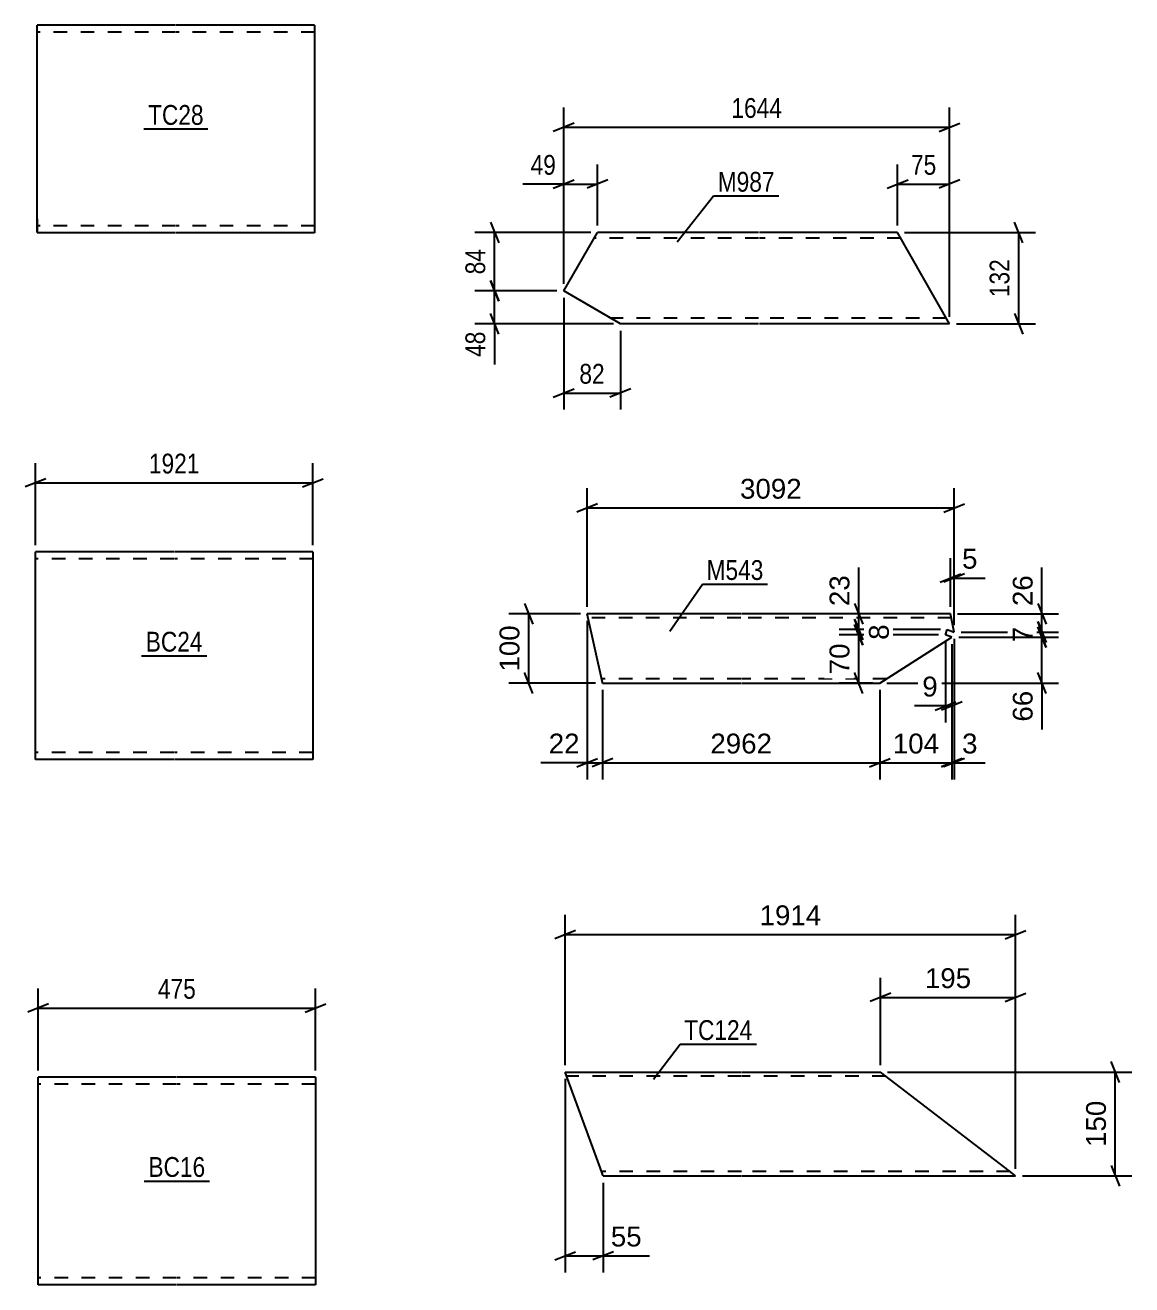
# Model space of a CAD drawing. Header units: millimetres. Extents: x 0 to 841, y 0 to 594.
# Drawn here: x 377.9 to 537.9, y 207.8 to 389.9 of the extents above; entities that cross this region are included whole.
import ezdxf

# ---------------------------------------------------------------- set-up
doc = ezdxf.new("R2010")
doc.units = ezdxf.units.MM
doc.linetypes.add('DXK_LINE_DOT2', pattern=[3.9198, 1.9599, -1.9599])
doc.styles.add('Arial', font='ARIAL.TTF', dxfattribs={"height": 0.2})
doc.styles.add('Arial Narrow', font='ARIALN.TTF', dxfattribs={"height": 0.2})

# ---------------------------------------------------------------- blocks, each defined once
blk = doc.blocks.new('Part-284934870-1654 - 1653')
at = {"color": 2, "linetype": 'Continuous'}
for p, q in [((399.62, 389.86), (379.62, 389.86)), ((379.62, 361.86), (379.62, 389.86)), ((419.72, 389.86), (399.72, 389.86)), ((419.72, 389.86), (419.72, 389.71)), ((419.72, 389.71), (419.72, 359.86)), ((379.62, 361.86), (379.62, 359.86)), ((399.62, 359.86), (379.62, 359.86)), ((419.72, 359.86), (399.72, 359.86))]:
    blk.add_line(p, q, dxfattribs=at)
at = {"color": 7, "linetype": 'DXK_LINE_DOT2'}
for p, q in [((399.62, 388.86), (379.62, 388.86)), ((419.72, 388.86), (399.72, 388.86)), ((379.62, 360.01), (379.62, 361.86)), ((379.62, 360.86), (379.62, 360.94)), ((399.62, 360.86), (379.62, 360.86)), ((419.72, 360.86), (399.72, 360.86)), ((419.72, 360.86), (419.72, 360.94))]:
    blk.add_line(p, q, dxfattribs=at)
blk = doc.blocks.new('Part-284934870-1670 - 1669')
at = {"color": 2, "linetype": 'Continuous'}
for p, q in [((399.76, 237.78), (379.76, 237.78)), ((379.76, 209.78), (379.76, 237.78)), ((419.86, 237.78), (399.86, 237.78)), ((419.86, 237.78), (419.86, 237.63)), ((419.86, 237.63), (419.86, 207.78)), ((379.76, 207.78), (379.76, 209.78)), ((399.76, 207.78), (379.76, 207.78)), ((419.86, 207.78), (399.86, 207.78))]:
    blk.add_line(p, q, dxfattribs=at)
at = {"color": 7, "linetype": 'DXK_LINE_DOT2'}
for p, q in [((399.76, 236.78), (379.76, 236.78)), ((419.86, 236.78), (399.86, 236.78)), ((379.76, 207.93), (379.76, 209.78)), ((379.76, 208.78), (379.76, 208.86)), ((399.76, 208.78), (379.76, 208.78)), ((419.86, 208.78), (399.86, 208.78)), ((419.86, 208.78), (419.86, 208.86))]:
    blk.add_line(p, q, dxfattribs=at)
blk = doc.blocks.new('Part-284934870-1687 - 1686')
at = {"color": 2, "linetype": 'Continuous'}
for p, q in [((455.74, 351.46), (460.64, 359.89)), ((483.93, 359.89), (460.64, 359.89)), ((504.03, 359.89), (484.03, 359.89)), ((511.54, 346.69), (504.03, 359.89)), ((463.93, 346.69), (455.74, 351.46)), ((483.93, 346.69), (463.93, 346.69)), ((511.54, 346.69), (484.03, 346.69))]:
    blk.add_line(p, q, dxfattribs=at)
at = {"color": 7, "linetype": 'DXK_LINE_DOT2'}
for p, q in [((483.93, 359.09), (460.18, 359.09)), ((504.49, 359.09), (484.03, 359.09)), ((463.93, 346.69), (462.15, 347.73)), ((483.93, 347.49), (462.56, 347.49)), ((511.09, 347.49), (484.03, 347.49)), ((511.09, 347.49), (511.05, 347.55))]:
    blk.add_line(p, q, dxfattribs=at)
blk = doc.blocks.new('Part-284934870-2037 - 2036')
at = {"color": 2, "linetype": 'Continuous'}
for p, q in [((399.37, 313.71), (379.37, 313.71)), ((379.37, 285.71), (379.37, 313.71)), ((419.48, 313.71), (399.47, 313.71)), ((419.48, 313.56), (419.47, 283.71)), ((419.48, 313.71), (419.48, 313.56)), ((379.37, 283.71), (379.37, 285.71)), ((399.37, 283.71), (379.37, 283.71)), ((419.47, 283.71), (399.47, 283.71))]:
    blk.add_line(p, q, dxfattribs=at)
at = {"color": 7, "linetype": 'DXK_LINE_DOT2'}
for p, q in [((399.37, 312.71), (379.37, 312.71)), ((419.48, 312.71), (399.47, 312.71)), ((379.37, 283.86), (379.37, 285.71)), ((379.37, 284.71), (379.37, 284.79)), ((399.37, 284.71), (379.37, 284.71)), ((419.47, 284.71), (399.47, 284.71)), ((419.47, 284.71), (419.47, 284.79))]:
    blk.add_line(p, q, dxfattribs=at)
blk = doc.blocks.new('Part-284934870-12729 - 12728')
at = {"color": 2, "linetype": 'Continuous'}
for p, q in [((461, 224.74), (455.96, 238.54)), ((455.96, 238.54), (481.44, 238.54)), ((481.54, 238.54), (501.54, 238.54)), ((519.51, 224.74), (501.54, 238.54)), ((461.31, 223.9), (461, 224.74)), ((521.07, 223.54), (519.51, 224.74)), ((461.4, 223.64), (461.31, 223.9)), ((461.44, 223.54), (461.4, 223.64)), ((461.44, 223.54), (481.44, 223.54)), ((481.54, 223.54), (521.07, 223.54))]:
    blk.add_line(p, q, dxfattribs=at)
at = {"color": 7, "linetype": 'DXK_LINE_DOT2'}
for p, q in [((481.44, 237.94), (456.18, 237.94)), ((502.32, 237.94), (481.54, 237.94)), ((481.44, 224.14), (461.22, 224.14)), ((520.29, 224.14), (481.54, 224.14)), ((461.44, 223.54), (461.31, 223.9)), ((521.07, 223.54), (520.61, 223.9))]:
    blk.add_line(p, q, dxfattribs=at)
blk = doc.blocks.new('Part-284934870-12794 - 12793')
at = {"color": 2, "linetype": 'Continuous'}
for p, q in [((481.35, 304.77), (459.15, 304.77)), ((461.33, 294.86), (459.15, 304.77)), ((511.68, 304.77), (481.45, 304.77)), ((512.21, 302.14), (511.68, 304.77)), ((510.93, 301.74), (511.2, 302.5)), ((511.2, 302.5), (512.21, 302.14)), ((501.45, 294.77), (511.88, 301.41)), ((511.88, 301.41), (510.93, 301.74)), ((461.35, 294.77), (461.33, 294.86)), ((461.35, 294.77), (481.35, 294.77)), ((481.45, 294.77), (501.45, 294.77))]:
    blk.add_line(p, q, dxfattribs=at)
at = {"color": 7, "linetype": 'DXK_LINE_DOT2'}
for p, q in [((481.35, 304.17), (459.28, 304.17)), ((511.8, 304.17), (481.45, 304.17)), ((481.35, 295.37), (461.22, 295.37)), ((461.27, 295.12), (461.35, 294.77)), ((502.39, 295.37), (481.45, 295.37))]:
    blk.add_line(p, q, dxfattribs=at)
blk = doc.blocks.new('StraightDimension-284934870-2343 - 1669')
at = {"color": 7, "linetype": 'Continuous'}
for p, q in [((379.76, 238.78), (379.76, 250.63)), ((419.86, 238.78), (419.86, 250.63)), ((381.26, 248.38), (378.26, 247.18)), ((379.76, 247.78), (419.86, 247.78)), ((418.36, 247.18), (421.36, 248.38))]:
    blk.add_line(p, q, dxfattribs=at)
at = {"color": 0}
blk.add_wipeout([(403.15, 248.53), (403.15, 252.73), (396.47, 252.73), (396.47, 248.53)], dxfattribs=at)
at = {"color": 3, "style": 'Arial Narrow'}
blk.add_text('475', height=2.863, dxfattribs=at).set_placement((397.07, 249.13))
blk = doc.blocks.new('StraightDimension-284934870-2371 - 1686')
at = {"color": 7, "linetype": 'Continuous'}
for p, q in [((522.14, 358.39), (520.94, 361.39)), ((505.03, 359.89), (523.94, 359.89)), ((521.54, 346.69), (521.54, 359.89)), ((520.94, 348.19), (522.14, 345.19)), ((512.54, 346.69), (523.94, 346.69))]:
    blk.add_line(p, q, dxfattribs=at)
at = {"color": 0}
blk.add_wipeout([(520.79, 356.64), (516.59, 356.64), (516.59, 349.95), (520.79, 349.95)], dxfattribs=at)
at = {"color": 3, "style": 'Arial Narrow'}
blk.add_text('132', height=2.863, rotation=90.0002, dxfattribs=at).set_placement((520.19, 350.55))
blk = doc.blocks.new('StraightDimension-284934870-2363 - 1686')
at = {"color": 7, "linetype": 'Continuous'}
for p, q in [((445.14, 361.39), (446.34, 358.39)), ((459.64, 359.89), (442.89, 359.89)), ((445.74, 351.46), (445.74, 359.89)), ((454.74, 351.46), (442.89, 351.46)), ((446.34, 349.96), (445.14, 352.96))]:
    blk.add_line(p, q, dxfattribs=at)
at = {"color": 0}
blk.add_wipeout([(444.99, 358.1), (440.79, 358.1), (440.79, 353.25), (444.99, 353.25)], dxfattribs=at)
at = {"color": 3, "style": 'Arial Narrow'}
blk.add_text('84', height=2.863, rotation=90.0002, dxfattribs=at).set_placement((444.39, 353.85))
blk = doc.blocks.new('StraightDimension-284934870-2355 - 1686')
at = {"color": 7, "linetype": 'Continuous'}
for p, q in [((455.74, 352.46), (455.74, 369.74)), ((460.64, 360.89), (460.64, 369.74)), ((454.24, 366.29), (457.24, 367.49)), ((455.74, 366.89), (460.64, 366.89)), ((462.14, 367.49), (459.14, 366.29))]:
    blk.add_line(p, q, dxfattribs=at)
at = {"color": 0}
blk.add_wipeout([(455.21, 367.64), (455.21, 371.84), (450.36, 371.84), (450.36, 367.64)], dxfattribs=at)
at = {"color": 7, "linetype": 'Continuous'}
blk.add_line((455.74, 366.89), (449.83, 366.89), dxfattribs=at)
blk.add_line((455.74, 366.89), (449.83, 366.89), dxfattribs=at)
at = {"color": 3, "style": 'Arial Narrow'}
blk.add_text('49', height=2.863, dxfattribs=at).set_placement((450.96, 368.24))
blk = doc.blocks.new('StraightDimension-284934870-2359 - 1686')
at = {"color": 7, "linetype": 'Continuous'}
for p, q in [((455.74, 350.46), (455.74, 334.29)), ((463.93, 345.69), (463.93, 334.29)), ((454.24, 336.09), (457.24, 337.29)), ((465.43, 337.29), (462.43, 336.09)), ((455.74, 336.69), (463.93, 336.69))]:
    blk.add_line(p, q, dxfattribs=at)
at = {"color": 0}
blk.add_wipeout([(462.26, 337.44), (462.26, 341.64), (457.41, 341.64), (457.41, 337.44)], dxfattribs=at)
at = {"color": 3, "style": 'Arial Narrow'}
blk.add_text('82', height=2.863, dxfattribs=at).set_placement((458.01, 338.04))
blk = doc.blocks.new('StraightDimension-284934870-2351 - 1686')
at = {"color": 7, "linetype": 'Continuous'}
for p, q in [((504.03, 360.89), (504.03, 369.74)), ((511.54, 347.69), (511.54, 369.74)), ((502.53, 366.29), (505.53, 367.49)), ((504.03, 366.89), (511.54, 366.89)), ((513.04, 367.49), (510.04, 366.29))]:
    blk.add_line(p, q, dxfattribs=at)
at = {"color": 0}
blk.add_wipeout([(510.22, 367.64), (510.22, 371.84), (505.36, 371.84), (505.36, 367.64)], dxfattribs=at)
at = {"color": 3, "style": 'Arial Narrow'}
blk.add_text('75', height=2.863, dxfattribs=at).set_placement((505.96, 368.24))
blk = doc.blocks.new('StraightDimension-284934870-2364 - 1686')
at = {"color": 7, "linetype": 'Continuous'}
for p, q in [((454.74, 351.46), (442.89, 351.46)), ((445.14, 352.96), (446.34, 349.96)), ((445.74, 346.69), (445.74, 351.46)), ((446.34, 345.19), (445.14, 348.19)), ((462.93, 346.69), (442.89, 346.69))]:
    blk.add_line(p, q, dxfattribs=at)
at = {"color": 0}
blk.add_wipeout([(444.99, 346.17), (440.79, 346.17), (440.79, 341.31), (444.99, 341.31)], dxfattribs=at)
at = {"color": 7, "linetype": 'Continuous'}
blk.add_line((445.74, 346.69), (445.74, 340.79), dxfattribs=at)
blk.add_line((445.74, 346.69), (445.74, 340.79), dxfattribs=at)
at = {"color": 3, "style": 'Arial Narrow'}
blk.add_text('48', height=2.863, rotation=90.0002, dxfattribs=at).set_placement((444.39, 341.91))
blk = doc.blocks.new('StraightDimension-284934870-2377 - 1686')
at = {"color": 7, "linetype": 'Continuous'}
for p, q in [((455.74, 352.46), (455.74, 377.96)), ((511.54, 347.69), (511.54, 377.96)), ((457.24, 375.71), (454.24, 374.51)), ((455.74, 375.11), (511.54, 375.11)), ((510.04, 374.51), (513.04, 375.71))]:
    blk.add_line(p, q, dxfattribs=at)
at = {"color": 0}
blk.add_wipeout([(487.9, 375.86), (487.9, 380.06), (479.39, 380.06), (479.39, 375.86)], dxfattribs=at)
at = {"color": 3, "style": 'Arial Narrow'}
blk.add_text('1644', height=2.863, dxfattribs=at).set_placement((479.99, 376.46))
blk = doc.blocks.new('StraightDimension-284934870-2941 - 2036')
at = {"color": 7, "linetype": 'Continuous'}
for p, q in [((379.37, 314.71), (379.37, 326.56)), ((419.48, 314.71), (419.48, 326.56)), ((380.87, 324.31), (377.87, 323.11)), ((417.98, 323.11), (420.98, 324.31)), ((379.37, 323.71), (419.48, 323.71))]:
    blk.add_line(p, q, dxfattribs=at)
at = {"color": 0}
blk.add_wipeout([(403.68, 324.46), (403.68, 328.66), (395.17, 328.66), (395.17, 324.46)], dxfattribs=at)
at = {"color": 3, "style": 'Arial Narrow'}
blk.add_text('1921', height=2.863, dxfattribs=at).set_placement((395.77, 325.06))
blk = doc.blocks.new('StraightDimension-284934870-13291 - 12728')
at = {"color": 7, "linetype": 'Continuous'}
for p, q in [((502.54, 238.54), (537.89, 238.54)), ((536.09, 237.04), (534.89, 240.04)), ((535.49, 223.54), (535.49, 238.54)), ((534.89, 225.04), (536.09, 222.04)), ((522.07, 223.54), (537.89, 223.54))]:
    blk.add_line(p, q, dxfattribs=at)
at = {"color": 0}
blk.add_wipeout([(534.74, 234.98), (530.54, 234.98), (530.54, 227.11), (534.74, 227.11)], dxfattribs=at)
at = {"color": 3, "style": 'Arial'}
blk.add_text('150', height=2.865, rotation=90.0002, dxfattribs=at).set_placement((534.14, 227.71))
blk = doc.blocks.new('StraightDimension-284934870-13275 - 12728')
at = {"color": 7, "linetype": 'Continuous'}
for p, q in [((455.96, 239.54), (455.96, 261.26)), ((521.07, 224.54), (521.07, 261.26)), ((457.46, 259.01), (454.46, 257.81)), ((519.57, 257.81), (522.57, 259.01)), ((455.96, 258.41), (521.07, 258.41))]:
    blk.add_line(p, q, dxfattribs=at)
at = {"color": 0}
blk.add_wipeout([(493.56, 259.16), (493.56, 263.36), (483.47, 263.36), (483.47, 259.16)], dxfattribs=at)
at = {"color": 3, "style": 'Arial'}
blk.add_text('1914', height=2.865, dxfattribs=at).set_placement((484.07, 259.76))
blk = doc.blocks.new('StraightDimension-284934870-13248 - 12728')
at = {"color": 7, "linetype": 'Continuous'}
for p, q in [((455.96, 237.54), (455.96, 209.57)), ((461.44, 222.54), (461.44, 209.57)), ((454.46, 211.37), (457.46, 212.57)), ((455.96, 211.97), (461.44, 211.97)), ((462.94, 212.57), (459.94, 211.37))]:
    blk.add_line(p, q, dxfattribs=at)
at = {"color": 0}
blk.add_wipeout([(467.61, 212.72), (467.61, 216.92), (461.96, 216.92), (461.96, 212.72)], dxfattribs=at)
at = {"color": 7, "linetype": 'Continuous'}
blk.add_line((461.44, 211.97), (468.14, 211.97), dxfattribs=at)
blk.add_line((461.44, 211.97), (468.14, 211.97), dxfattribs=at)
at = {"color": 3, "style": 'Arial'}
blk.add_text('55', height=2.865, dxfattribs=at).set_placement((462.56, 213.32))
blk = doc.blocks.new('StraightDimension-284934870-13261 - 12728')
at = {"color": 7, "linetype": 'Continuous'}
for p, q in [((501.54, 239.54), (501.54, 252.17)), ((521.07, 224.54), (521.07, 252.17)), ((503.04, 249.92), (500.04, 248.72)), ((519.57, 248.72), (522.57, 249.92)), ((501.54, 249.32), (521.07, 249.32))]:
    blk.add_line(p, q, dxfattribs=at)
at = {"color": 0}
blk.add_wipeout([(515.24, 250.07), (515.24, 254.27), (507.37, 254.27), (507.37, 250.07)], dxfattribs=at)
at = {"color": 3, "style": 'Arial'}
blk.add_text('195', height=2.865, dxfattribs=at).set_placement((507.97, 250.67))
blk = doc.blocks.new('StraightDimension-284934870-12805 - 12793')
at = {"color": 7, "linetype": 'Continuous'}
for p, q in [((459.15, 305.77), (459.15, 322.92)), ((512.21, 303.14), (512.21, 322.92)), ((460.65, 320.67), (457.65, 319.47)), ((510.71, 319.47), (513.71, 320.67)), ((459.15, 320.07), (512.21, 320.07))]:
    blk.add_line(p, q, dxfattribs=at)
at = {"color": 0}
blk.add_wipeout([(490.73, 320.82), (490.73, 325.02), (480.64, 325.02), (480.64, 320.82)], dxfattribs=at)
at = {"color": 3, "style": 'Arial'}
blk.add_text('3092', height=2.865, dxfattribs=at).set_placement((481.24, 321.42))
blk = doc.blocks.new('StraightDimension-284934870-12887 - 12793')
at = {"color": 7, "linetype": 'Continuous'}
for p, q in [((512.21, 301.14), (512.21, 280.84)), ((511.88, 300.41), (511.88, 280.84)), ((510.38, 282.64), (513.38, 283.84)), ((513.71, 283.84), (510.71, 282.64)), ((511.88, 283.24), (512.21, 283.24))]:
    blk.add_line(p, q, dxfattribs=at)
at = {"color": 0}
blk.add_wipeout([(516.16, 283.99), (516.16, 288.19), (512.74, 288.19), (512.74, 283.99)], dxfattribs=at)
at = {"color": 7, "linetype": 'Continuous'}
blk.add_line((512.21, 283.24), (516.69, 283.24), dxfattribs=at)
blk.add_line((512.21, 283.24), (516.69, 283.24), dxfattribs=at)
at = {"color": 3, "style": 'Arial'}
blk.add_text('3', height=2.87, dxfattribs=at).set_placement((513.34, 284.59))
blk = doc.blocks.new('StraightDimension-284934870-13217 - 12793')
at = {"color": 7, "linetype": 'Continuous'}
for p, q in [((450.08, 306.27), (451.28, 303.27)), ((458.15, 304.77), (447.83, 304.77)), ((450.68, 294.77), (450.68, 304.77)), ((451.28, 293.27), (450.08, 296.27)), ((460.35, 294.77), (447.83, 294.77))]:
    blk.add_line(p, q, dxfattribs=at)
at = {"color": 0}
blk.add_wipeout([(449.93, 303.7), (445.73, 303.7), (445.73, 295.83), (449.93, 295.83)], dxfattribs=at)
at = {"color": 3, "style": 'Arial'}
blk.add_text('100', height=2.865, rotation=90.0002, dxfattribs=at).set_placement((449.33, 296.43))
blk = doc.blocks.new('StraightDimension-284934870-12890 - 12793')
at = {"color": 7, "linetype": 'Continuous'}
for p, q in [((459.15, 303.77), (459.15, 280.84)), ((461.35, 293.77), (461.35, 280.84)), ((457.65, 282.64), (460.65, 283.84)), ((459.15, 283.24), (461.35, 283.24)), ((462.85, 283.84), (459.85, 282.64))]:
    blk.add_line(p, q, dxfattribs=at)
at = {"color": 0}
blk.add_wipeout([(458.63, 283.99), (458.63, 288.19), (452.98, 288.19), (452.98, 283.99)], dxfattribs=at)
at = {"color": 7, "linetype": 'Continuous'}
blk.add_line((459.15, 283.24), (452.45, 283.24), dxfattribs=at)
blk.add_line((459.15, 283.24), (452.45, 283.24), dxfattribs=at)
at = {"color": 3, "style": 'Arial'}
blk.add_text('22', height=2.865, dxfattribs=at).set_placement((453.58, 284.59))
blk = doc.blocks.new('StraightDimension-284934870-12888 - 12793')
at = {"color": 7, "linetype": 'Continuous'}
for p, q in [((511.88, 300.41), (511.88, 280.84)), ((501.45, 293.77), (501.45, 280.84)), ((499.95, 282.64), (502.95, 283.84)), ((501.45, 283.24), (511.88, 283.24)), ((513.38, 283.84), (510.38, 282.64))]:
    blk.add_line(p, q, dxfattribs=at)
at = {"color": 0}
blk.add_wipeout([(510.6, 283.99), (510.6, 288.19), (502.73, 288.19), (502.73, 283.99)], dxfattribs=at)
at = {"color": 3, "style": 'Arial'}
blk.add_text('104', height=2.865, dxfattribs=at).set_placement((503.33, 284.59))
blk = doc.blocks.new('StraightDimension-284934870-12840 - 12793')
at = {"color": 7, "linetype": 'Continuous'}
for p, q in [((511.68, 305.77), (511.68, 312.8)), ((512.21, 303.14), (512.21, 312.8)), ((510.18, 309.35), (513.18, 310.55)), ((513.71, 310.55), (510.71, 309.35)), ((511.68, 309.95), (512.21, 309.95))]:
    blk.add_line(p, q, dxfattribs=at)
at = {"color": 0}
blk.add_wipeout([(516.16, 310.7), (516.16, 314.9), (512.74, 314.9), (512.74, 310.7)], dxfattribs=at)
at = {"color": 7, "linetype": 'Continuous'}
blk.add_line((512.21, 309.95), (516.69, 309.95), dxfattribs=at)
blk.add_line((512.21, 309.95), (516.69, 309.95), dxfattribs=at)
at = {"color": 3, "style": 'Arial'}
blk.add_text('5', height=2.87, dxfattribs=at).set_placement((513.34, 311.3))
blk = doc.blocks.new('StraightDimension-284934870-12889 - 12793')
at = {"color": 7, "linetype": 'Continuous'}
for p, q in [((461.35, 293.77), (461.35, 280.84)), ((501.45, 293.77), (501.45, 280.84)), ((462.85, 283.84), (459.85, 282.64)), ((461.35, 283.24), (501.45, 283.24)), ((499.95, 282.64), (502.95, 283.84))]:
    blk.add_line(p, q, dxfattribs=at)
at = {"color": 0}
blk.add_wipeout([(486.45, 283.99), (486.45, 288.19), (476.35, 288.19), (476.35, 283.99)], dxfattribs=at)
at = {"color": 3, "style": 'Arial'}
blk.add_text('2962', height=2.865, dxfattribs=at).set_placement((476.95, 284.59))
blk = doc.blocks.new('StraightDimension-284934870-13005 - 12793')
at = {"color": 7, "linetype": 'Continuous'}
for p, q in [((524.29, 306.27), (525.49, 303.27)), ((512.68, 304.77), (527.29, 304.77)), ((524.89, 302.14), (524.89, 304.77)), ((525.49, 300.64), (524.29, 303.64)), ((513.21, 302.14), (527.29, 302.14))]:
    blk.add_line(p, q, dxfattribs=at)
at = {"color": 0}
blk.add_wipeout([(524.14, 310.94), (519.94, 310.94), (519.94, 305.29), (524.14, 305.29)], dxfattribs=at)
at = {"color": 7, "linetype": 'Continuous'}
blk.add_line((524.89, 304.77), (524.89, 311.46), dxfattribs=at)
blk.add_line((524.89, 304.77), (524.89, 311.46), dxfattribs=at)
at = {"color": 3, "style": 'Arial'}
blk.add_text('26', height=2.865, rotation=90.0002, dxfattribs=at).set_placement((523.54, 305.89))
blk = doc.blocks.new('StraightDimension-284934870-13141 - 12793')
at = {"color": 7, "linetype": 'Continuous'}
for p, q in [((497.8, 303.24), (499, 300.24)), ((509.93, 301.74), (495.55, 301.74)), ((498.4, 294.77), (498.4, 301.74)), ((499, 293.27), (497.8, 296.27)), ((500.45, 294.77), (495.55, 294.77))]:
    blk.add_line(p, q, dxfattribs=at)
at = {"color": 0}
blk.add_wipeout([(497.65, 301.08), (493.45, 301.08), (493.45, 295.43), (497.65, 295.43)], dxfattribs=at)
at = {"color": 3, "style": 'Arial'}
blk.add_text('70', height=2.865, rotation=90.0002, dxfattribs=at).set_placement((497.05, 296.03))
blk = doc.blocks.new('StraightDimension-284934870-13006 - 12793')
at = {"color": 7, "linetype": 'Continuous'}
for p, q in [((524.29, 303.64), (525.49, 300.64)), ((525.49, 299.91), (524.29, 302.91)), ((512.88, 301.41), (527.29, 301.41)), ((513.21, 302.14), (527.29, 302.14)), ((524.89, 301.41), (524.89, 302.14))]:
    blk.add_line(p, q, dxfattribs=at)
at = {"color": 0}
blk.add_wipeout([(524.14, 303.49), (519.94, 303.49), (519.94, 300.07), (524.14, 300.07)], dxfattribs=at)
at = {"color": 3, "style": 'Arial'}
blk.add_text('7', height=2.87, rotation=90.0002, dxfattribs=at).set_placement((523.54, 300.67))
blk = doc.blocks.new('StraightDimension-284934870-13007 - 12793')
at = {"color": 7, "linetype": 'Continuous'}
for p, q in [((524.29, 302.91), (525.49, 299.91)), ((512.88, 301.41), (527.29, 301.41)), ((524.89, 294.77), (524.89, 301.41)), ((525.49, 293.27), (524.29, 296.27)), ((502.45, 294.77), (527.29, 294.77))]:
    blk.add_line(p, q, dxfattribs=at)
at = {"color": 0}
blk.add_wipeout([(524.14, 294.24), (519.94, 294.24), (519.94, 288.59), (524.14, 288.59)], dxfattribs=at)
at = {"color": 7, "linetype": 'Continuous'}
blk.add_line((524.89, 294.77), (524.89, 288.07), dxfattribs=at)
blk.add_line((524.89, 294.77), (524.89, 288.07), dxfattribs=at)
at = {"color": 3, "style": 'Arial'}
blk.add_text('66', height=2.865, rotation=90.0002, dxfattribs=at).set_placement((523.54, 289.19))
blk = doc.blocks.new('StraightDimension-284934870-13139 - 12793')
at = {"color": 7, "linetype": 'Continuous'}
for p, q in [((497.8, 306.27), (499, 303.27)), ((510.68, 304.77), (495.55, 304.77)), ((498.4, 302.5), (498.4, 304.77)), ((510.2, 302.5), (495.55, 302.5)), ((499, 301), (497.8, 304))]:
    blk.add_line(p, q, dxfattribs=at)
at = {"color": 0}
blk.add_wipeout([(497.65, 310.94), (493.45, 310.94), (493.45, 305.29), (497.65, 305.29)], dxfattribs=at)
at = {"color": 7, "linetype": 'Continuous'}
blk.add_line((498.4, 304.77), (498.4, 311.46), dxfattribs=at)
blk.add_line((498.4, 304.77), (498.4, 311.46), dxfattribs=at)
at = {"color": 3, "style": 'Arial'}
blk.add_text('23', height=2.865, rotation=90.0002, dxfattribs=at).set_placement((497.05, 305.89))
blk = doc.blocks.new('StraightDimension-284934870-13140 - 12793')
at = {"color": 7, "linetype": 'Continuous'}
for p, q in [((510.2, 302.5), (496, 302.5)), ((497.8, 304), (499, 301)), ((499, 300.24), (497.8, 303.24)), ((498.4, 301.74), (498.4, 302.5)), ((509.93, 301.74), (496, 301.74))]:
    blk.add_line(p, q, dxfattribs=at)
at = {"color": 0}
blk.add_wipeout([(503.35, 303.83), (499.15, 303.83), (499.15, 300.41), (503.35, 300.41)], dxfattribs=at)
at = {"color": 3, "style": 'Arial'}
blk.add_text('8', height=2.87, rotation=90.0002, dxfattribs=at).set_placement((502.75, 301.01))
blk = doc.blocks.new('StraightDimension-284934870-13716 - 12793')
at = {"color": 7, "linetype": 'Continuous'}
for p, q in [((510.93, 300.74), (510.93, 289.07)), ((511.88, 300.41), (511.88, 289.07)), ((509.43, 290.87), (512.43, 292.07)), ((513.38, 292.07), (510.38, 290.87)), ((510.93, 291.47), (511.88, 291.47))]:
    blk.add_line(p, q, dxfattribs=at)
at = {"color": 0}
blk.add_wipeout([(510.41, 292.22), (510.41, 296.42), (506.99, 296.42), (506.99, 292.22)], dxfattribs=at)
at = {"color": 7, "linetype": 'Continuous'}
blk.add_line((510.93, 291.47), (506.46, 291.47), dxfattribs=at)
blk.add_line((510.93, 291.47), (506.46, 291.47), dxfattribs=at)
at = {"color": 3, "style": 'Arial'}
blk.add_text('9', height=2.87, dxfattribs=at).set_placement((507.59, 292.82))
blk = doc.blocks.new('Mark-284934870-4184 - 1653')
at = {"color": 0}
blk.add_wipeout([(403.69, 375.46), (403.69, 378.46), (395.65, 378.46), (395.65, 375.46)], dxfattribs=at)
blk.add_wipeout([(403.69, 375.46), (403.69, 378.46), (395.65, 378.46), (395.65, 375.46)], dxfattribs=at)
at = {"color": 30, "linetype": 'Continuous'}
blk.add_line((395.05, 374.86), (404.29, 374.86), dxfattribs=at)
at = {"color": 3, "style": 'Arial Narrow'}
blk.add_text('TC28', height=2.863, dxfattribs=at).set_placement((395.65, 375.46))
blk = doc.blocks.new('Mark-284934870-4190 - 1669')
at = {"color": 0}
blk.add_wipeout([(403.92, 223.38), (403.92, 226.38), (395.7, 226.38), (395.7, 223.38)], dxfattribs=at)
blk.add_wipeout([(403.92, 223.38), (403.92, 226.38), (395.7, 226.38), (395.7, 223.38)], dxfattribs=at)
at = {"color": 30, "linetype": 'Continuous'}
blk.add_line((395.1, 222.78), (404.52, 222.78), dxfattribs=at)
at = {"color": 3, "style": 'Arial Narrow'}
blk.add_text('BC16', height=2.863, dxfattribs=at).set_placement((395.7, 223.38))
blk = doc.blocks.new('Mark-284934870-4196 - 1686')
at = {"color": 0}
blk.add_wipeout([(486.24, 365.79), (486.24, 368.79), (478.02, 368.79), (478.02, 365.79)], dxfattribs=at)
blk.add_wipeout([(486.24, 365.79), (486.24, 368.79), (478.02, 368.79), (478.02, 365.79)], dxfattribs=at)
at = {"color": 30, "linetype": 'Continuous'}
for p, q in [((472.17, 358.54), (477.42, 365.19)), ((477.42, 365.19), (486.84, 365.19))]:
    blk.add_line(p, q, dxfattribs=at)
at = {"color": 3, "style": 'Arial Narrow'}
blk.add_text('M987', height=2.863, dxfattribs=at).set_placement((478.02, 365.79))
blk = doc.blocks.new('Mark-284934870-4326 - 2036')
at = {"color": 0}
blk.add_wipeout([(403.54, 299.31), (403.54, 302.31), (395.31, 302.31), (395.31, 299.31)], dxfattribs=at)
blk.add_wipeout([(403.54, 299.31), (403.54, 302.31), (395.31, 302.31), (395.31, 299.31)], dxfattribs=at)
at = {"color": 30, "linetype": 'Continuous'}
blk.add_line((394.71, 298.71), (404.14, 298.71), dxfattribs=at)
at = {"color": 3, "style": 'Arial Narrow'}
blk.add_text('BC24', height=2.863, dxfattribs=at).set_placement((395.31, 299.31))
blk = doc.blocks.new('Mark-284934870-13285 - 12728')
at = {"color": 0}
blk.add_wipeout([(483.02, 243.17), (483.02, 246.17), (473.16, 246.17), (473.16, 243.17)], dxfattribs=at)
blk.add_wipeout([(483.02, 243.17), (483.02, 246.17), (473.16, 246.17), (473.16, 243.17)], dxfattribs=at)
at = {"color": 30, "linetype": 'Continuous'}
for p, q in [((468.72, 237.5), (472.56, 242.57)), ((472.56, 242.57), (483.62, 242.57))]:
    blk.add_line(p, q, dxfattribs=at)
at = {"color": 3, "style": 'Arial Narrow'}
blk.add_text('TC124', height=2.863, dxfattribs=at).set_placement((473.16, 243.17))
blk = doc.blocks.new('Mark-284934870-13241 - 12793')
at = {"color": 0}
blk.add_wipeout([(484.62, 309.67), (484.62, 312.67), (476.4, 312.67), (476.4, 309.67)], dxfattribs=at)
blk.add_wipeout([(484.62, 309.67), (484.62, 312.67), (476.4, 312.67), (476.4, 309.67)], dxfattribs=at)
at = {"color": 30, "linetype": 'Continuous'}
for p, q in [((471.09, 302.26), (475.8, 309.07)), ((475.8, 309.07), (485.22, 309.07))]:
    blk.add_line(p, q, dxfattribs=at)
at = {"color": 3, "style": 'Arial Narrow'}
blk.add_text('M543', height=2.863, dxfattribs=at).set_placement((476.4, 309.67))

msp = doc.modelspace()

# ---------------------------------------------------------------- block references
for name in ['Part-284934870-1654 - 1653', 'Part-284934870-1687 - 1686', 'StraightDimension-284934870-2941 - 2036', 'Part-284934870-2037 - 2036', 'Part-284934870-12794 - 12793', 'StraightDimension-284934870-2343 - 1669', 'Part-284934870-12729 - 12728', 'Part-284934870-1670 - 1669']:
    msp.add_blockref(name, (0, 0))

# ---------------------------------------------------------------- next in the draw order: block references
for name in ['Mark-284934870-4184 - 1653', 'StraightDimension-284934870-2363 - 1686', 'StraightDimension-284934870-2371 - 1686', 'StraightDimension-284934870-12805 - 12793', 'Mark-284934870-4326 - 2036', 'StraightDimension-284934870-12887 - 12793', 'StraightDimension-284934870-13291 - 12728', 'Mark-284934870-4190 - 1669']:
    msp.add_blockref(name, (0, 0))

# ---------------------------------------------------------------- next in the draw order: block references
for name in ['StraightDimension-284934870-2355 - 1686', 'StraightDimension-284934870-2351 - 1686', 'StraightDimension-284934870-2359 - 1686', 'StraightDimension-284934870-12840 - 12793', 'Mark-284934870-13241 - 12793', 'StraightDimension-284934870-13217 - 12793', 'StraightDimension-284934870-12888 - 12793', 'StraightDimension-284934870-13275 - 12728']:
    msp.add_blockref(name, (0, 0))

# ---------------------------------------------------------------- next in the draw order: block references
for name in ['StraightDimension-284934870-2364 - 1686', 'StraightDimension-284934870-13005 - 12793', 'StraightDimension-284934870-12890 - 12793', 'StraightDimension-284934870-13261 - 12728', 'StraightDimension-284934870-13248 - 12728']:
    msp.add_blockref(name, (0, 0))

# ---------------------------------------------------------------- next in the draw order: block references
for name in ['StraightDimension-284934870-2377 - 1686', 'StraightDimension-284934870-13006 - 12793', 'StraightDimension-284934870-12889 - 12793', 'Mark-284934870-13285 - 12728']:
    msp.add_blockref(name, (0, 0))

# ---------------------------------------------------------------- next in the draw order: block references
for name in ['Mark-284934870-4196 - 1686', 'StraightDimension-284934870-13141 - 12793']:
    msp.add_blockref(name, (0, 0))

# ---------------------------------------------------------------- next in the draw order: block references
msp.add_blockref('StraightDimension-284934870-13007 - 12793', (0, 0))

# ---------------------------------------------------------------- next in the draw order: block references
msp.add_blockref('StraightDimension-284934870-13139 - 12793', (0, 0))

# ---------------------------------------------------------------- next in the draw order: block references
msp.add_blockref('StraightDimension-284934870-13140 - 12793', (0, 0))

# ---------------------------------------------------------------- next in the draw order: block references
msp.add_blockref('StraightDimension-284934870-13716 - 12793', (0, 0))

doc.saveas('drawing.dxf')
